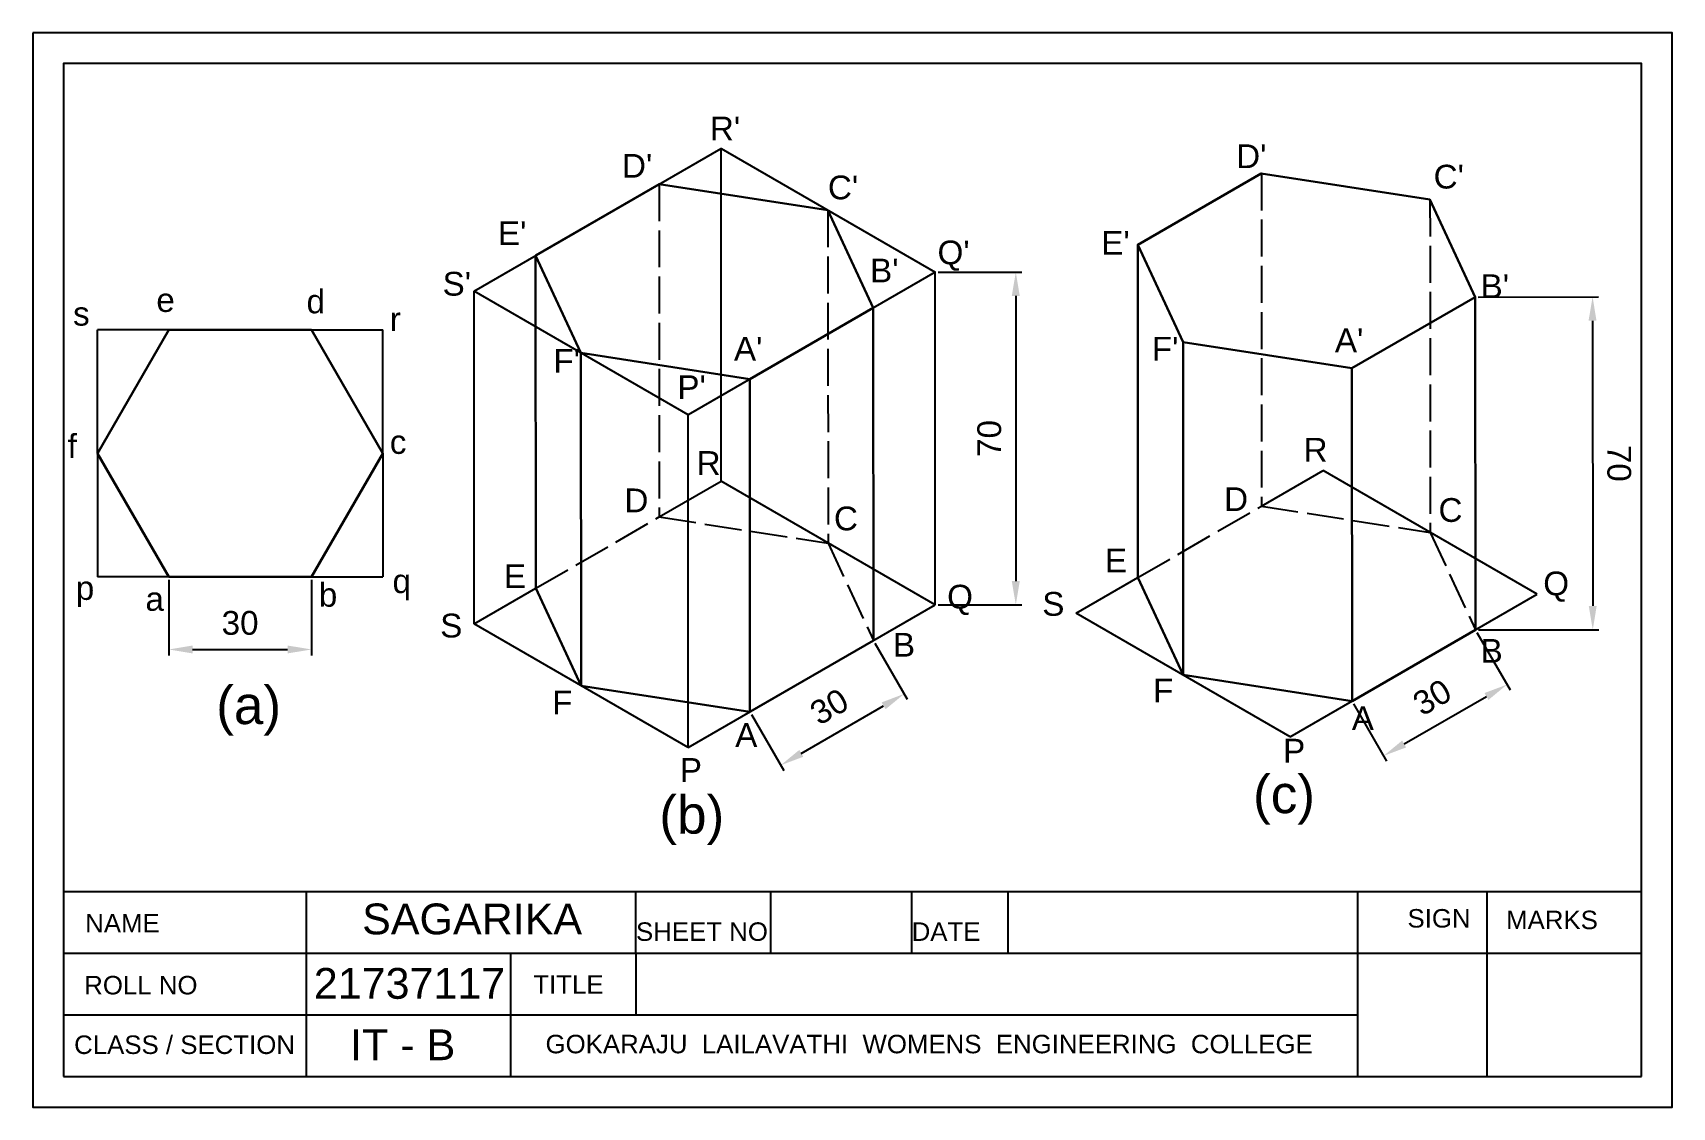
# Model space of a CAD drawing. Header units: millimetres. Extents: x 0 to 266, y 0 to 174.
import ezdxf

# ---------------------------------------------------------------- set-up
doc = ezdxf.new("R2010")
doc.units = ezdxf.units.MM
doc.header["$PDMODE"] = 35
doc.linetypes.add('ACAD_ISO02W100', pattern=[15, 12, -3])
doc.layers.add('No Print', color=5, linetype='Continuous', plot=False)
doc.styles.get("Standard").update_dxf_attribs({"font": 'arial.ttf'})
doc.dimstyles.new('ISO-25', dxfattribs={"dimscale": 0, "dimtxt": 5, "dimasz": 5, "dimexe": 1.25, "dimexo": 0.625, "dimgap": 3, "dimtad": 1, "dimdec": 0, "dimtxsty": 'Standard', "dimcen": 2.5, "dimadec": 0, "dimazin": 0, "dimtfac": 1, "dimtdec": 0, "dimtmove": 0, "dimatfit": 3, "dimfxl": 1.25, "dimarcsym": 0})

# ---------------------------------------------------------------- blocks, each defined once
blk = doc.blocks.new('*D6')
at = {"layer": 'Defpoints', "color": 0, "ltscale": 0.5, "transparency": 16777216}
for p in [(22.09, 86.08), (45.24, 86.08), (45.24, 74.3)]:
    blk.add_point(p, dxfattribs=at)
at = {"layer": 'No Print', "color": 0, "lineweight": -2, "ltscale": 0.5, "transparency": 16777216}
for p, q in [((22.09, 85.6), (22.09, 73.34)), ((45.24, 85.6), (45.24, 73.34)), ((25.94, 74.3), (41.38, 74.3))]:
    blk.add_line(p, q, dxfattribs=at)
at = {"layer": 'No Print', "color": 0, "ltscale": 0.5, "transparency": 16777216}
for points in [[(25.94, 74.94), (25.94, 73.66), (22.09, 74.3)], [(41.38, 74.94), (41.38, 73.66), (45.24, 74.3)]]:
    blk.add_solid(points, dxfattribs=at)
at = {"layer": 'No Print', "color": 0, "lineweight": 25, "ltscale": 0.5, "transparency": 16777216, "insert": (33.66, 78.59), "char_height": 3.858, "attachment_point": 5}
blk.add_mtext('30', dxfattribs=at)
blk = doc.blocks.new('*D7')
at = {"layer": 'Defpoints', "color": 0, "ltscale": 0.5, "transparency": 16777216}
for p in [(136.48, 75.75), (141.49, 67.09), (116.44, 64.17)]:
    blk.add_point(p, dxfattribs=at)
at = {"layer": 'No Print', "color": 0, "lineweight": -2, "ltscale": 0.5, "transparency": 16777216}
for p, q in [((136.73, 75.33), (141.97, 66.25)), ((124.78, 57.44), (138.14, 65.16)), ((116.68, 63.75), (121.92, 54.67))]:
    blk.add_line(p, q, dxfattribs=at)
at = {"layer": 'No Print', "color": 0, "ltscale": 0.5, "transparency": 16777216}
for points in [[(137.82, 65.71), (138.47, 64.6), (141.49, 67.09)], [(124.46, 58), (125.1, 56.88), (121.44, 55.51)]]:
    blk.add_solid(points, dxfattribs=at)
at = {"layer": 'No Print', "color": 0, "lineweight": 25, "ltscale": 0.5, "transparency": 16777216, "insert": (129.32, 65.01), "char_height": 3.858, "attachment_point": 5, "rotation": 30}
blk.add_mtext('30', dxfattribs=at)
blk = doc.blocks.new('*D8')
at = {"layer": 'Defpoints', "color": 0, "ltscale": 0.5, "transparency": 16777216}
for p in [(146.51, 135.55), (146.51, 81.54), (159.61, 81.54)]:
    blk.add_point(p, dxfattribs=at)
at = {"layer": 'No Print', "color": 0, "lineweight": -2, "ltscale": 0.5, "transparency": 16777216}
for p, q in [((146.99, 135.55), (160.57, 135.55)), ((159.61, 131.7), (159.61, 85.39)), ((146.99, 81.54), (160.57, 81.54))]:
    blk.add_line(p, q, dxfattribs=at)
at = {"layer": 'No Print', "color": 0, "ltscale": 0.5, "transparency": 16777216}
for points in [[(158.96, 131.7), (160.25, 131.7), (159.61, 135.55)], [(158.96, 85.39), (160.25, 85.39), (159.61, 81.54)]]:
    blk.add_solid(points, dxfattribs=at)
at = {"layer": 'No Print', "color": 0, "lineweight": 25, "ltscale": 0.5, "transparency": 16777216, "insert": (155.32, 108.55), "char_height": 3.858, "attachment_point": 5, "rotation": 90}
blk.add_mtext('70', dxfattribs=at)
blk = doc.blocks.new('*D9')
at = {"layer": 'Defpoints', "color": 0, "ltscale": 0.5, "transparency": 16777216}
for p in [(234.24, 77.5), (239.38, 68.61), (214.2, 65.92)]:
    blk.add_point(p, dxfattribs=at)
at = {"layer": 'No Print', "color": 0, "lineweight": -2, "ltscale": 0.5, "transparency": 16777216}
for p, q in [((234.49, 77.08), (239.86, 67.77)), ((222.67, 58.96), (236.04, 66.68)), ((214.44, 65.5), (219.81, 56.19))]:
    blk.add_line(p, q, dxfattribs=at)
at = {"layer": 'No Print', "color": 0, "ltscale": 0.5, "transparency": 16777216}
for points in [[(235.71, 67.23), (236.36, 66.12), (239.38, 68.61)], [(222.35, 59.52), (222.99, 58.4), (219.33, 57.03)]]:
    blk.add_solid(points, dxfattribs=at)
at = {"layer": 'No Print', "color": 0, "lineweight": 25, "ltscale": 0.5, "transparency": 16777216, "insert": (227.21, 66.53), "char_height": 3.858, "attachment_point": 5, "rotation": 30}
blk.add_mtext('30', dxfattribs=at)
blk = doc.blocks.new('*D10')
at = {"layer": 'Defpoints', "color": 0, "ltscale": 0.5, "transparency": 16777216}
for p in [(234.21, 131.51), (234.24, 77.5), (253.29, 77.51)]:
    blk.add_point(p, dxfattribs=at)
at = {"layer": 'No Print', "color": 0, "lineweight": -2, "ltscale": 0.5, "transparency": 16777216}
for p, q in [((234.69, 131.51), (254.22, 131.53)), ((253.26, 127.67), (253.29, 81.37)), ((234.73, 77.5), (254.25, 77.51))]:
    blk.add_line(p, q, dxfattribs=at)
at = {"layer": 'No Print', "color": 0, "ltscale": 0.5, "transparency": 16777216}
for points in [[(253.9, 127.67), (252.61, 127.67), (253.26, 131.53)], [(253.93, 81.37), (252.64, 81.37), (253.29, 77.51)]]:
    blk.add_solid(points, dxfattribs=at)
at = {"layer": 'No Print', "color": 0, "lineweight": 25, "ltscale": 0.5, "transparency": 16777216, "insert": (257.56, 104.52), "char_height": 3.858, "attachment_point": 5, "rotation": 270.0368}
blk.add_mtext('70', dxfattribs=at)
blk = doc.blocks.new('GOKARAJU3')
for p, q in [((5, 169.4), (5, 5)), ((261.19, 169.4), (5, 169.4)), ((261.19, 5), (261.19, 169.4)), ((5, 35), (261.19, 35)), ((44.39, 35), (44.39, 5)), ((97.94, 25), (97.94, 35)), ((119.76, 35), (119.76, 25)), ((142.7, 35), (142.7, 25)), ((158.32, 35), (158.32, 25)), ((215.08, 35), (215.08, 5)), ((236.07, 35), (236.07, 5)), ((5, 25), (261.19, 25)), ((77.59, 25), (77.59, 5)), ((97.94, 25), (97.94, 15)), ((5, 15), (215.08, 15)), ((5, 5), (261.19, 5))]:
    blk.add_line(p, q)
blk.add_lwpolyline([(0, 174.4), (0, 0), (266.19, 0), (266.19, 174.4)], close=True)
at = {"char_height": 3}
for s, width, insert, attachment_point in [('SIGN', 10.7612, (223.21, 32.16), 1), ('MARKS', 16.273, (239.22, 31.9), 1), ('NAME', 15.9424, (8.51, 31.36), 1), ('SHEET NO', 21.0026, (97.94, 30), 1), ('DATE', 14.9315, (142.7, 30), 1), ('ROLL NO', 20.6744, (8.35, 21.31), 1), ('TITLE', 14.1732, (81.27, 21.41), 1), ('CLASS / SECTION', 35.77, (6.71, 11.64), 1), ('GOKARAJU  LAILAVATHI  WOMENS  ENGINEERING  COLLEGE', 147.5066, (145.54, 10.23), 5)]:
    blk.add_mtext_dynamic_manual_height_columns(s, width=width, gutter_width=15, heights=[0], dxfattribs=dict(at, insert=insert, attachment_point=attachment_point))

msp = doc.modelspace()

# ---------------------------------------------------------------- linework, layer by layer
at = {"linetype": 'Continuous'}
msp.add_lwpolyline([(5, 35), (261.19, 35), (261.19, 169.4), (5, 169.4)], close=True, dxfattribs=at)
at = {"layer": 'No Print', "color": 7, "lineweight": 25}
for p, q in [((111.76, 101.6), (111.76, 155.62)), ((129.13, 145.51), (129.13, 145.59)), ((146.51, 81.54), (146.51, 135.55)), ((71.66, 78.45), (71.66, 132.47)), ((10.51, 106.13), (10.51, 126.18)), ((22.09, 126.18), (10.51, 126.18)), ((22.09, 126.18), (56.81, 126.18)), ((56.81, 106.13), (56.81, 126.18)), ((129.13, 125.52), (129.13, 125.54)), ((106.41, 58.38), (106.41, 112.4)), ((10.51, 106.13), (10.51, 86.08)), ((56.81, 106.13), (56.81, 86.08)), ((101.73, 95.81), (111.76, 101.6)), ((146.51, 81.54), (111.76, 101.6)), ((199.49, 97.56), (209.52, 103.35)), ((244.27, 83.28), (209.52, 103.35)), ((22.09, 86.08), (10.51, 86.08)), ((22.09, 86.08), (56.81, 86.08)), ((169.42, 80.2), (179.44, 85.98)), ((71.66, 78.45), (81.68, 84.24)), ((204.17, 60.13), (244.27, 83.28)), ((106.41, 58.38), (146.51, 81.54)), ((204.17, 60.13), (169.42, 80.2)), ((106.41, 58.38), (71.66, 78.45))]:
    msp.add_line(p, q, dxfattribs=at)
at = {"layer": 'No Print', "color": 7, "linetype": 'ACAD_ISO02W100', "lineweight": 25, "ltscale": 0.5}
for p, q in [((101.72, 149.83), (101.73, 95.81)), ((199.48, 151.57), (199.49, 97.56)), ((226.86, 147.33), (226.89, 93.31)), ((129.1, 145.59), (129.13, 91.57)), ((179.44, 85.98), (199.49, 97.56)), ((199.49, 97.56), (226.89, 93.31)), ((81.68, 84.24), (101.73, 95.81)), ((101.73, 95.81), (129.13, 91.57)), ((226.89, 93.31), (234.24, 77.5)), ((129.13, 91.57), (136.48, 75.75))]:
    msp.add_line(p, q, dxfattribs=at)
at = {"layer": 'No Print', "color": 7, "lineweight": 30}
for p, q in [((179.44, 85.98), (179.41, 140)), ((81.68, 84.24), (81.65, 138.26)), ((234.24, 77.5), (234.21, 131.51)), ((136.48, 75.75), (136.45, 129.77)), ((186.79, 70.16), (186.76, 124.18)), ((89.03, 68.42), (89, 122.44)), ((214.2, 65.92), (214.16, 119.94)), ((116.44, 64.17), (116.4, 118.19))]:
    msp.add_line(p, q, dxfattribs=at)
at = {"layer": 'No Print', "color": 7, "lineweight": 30, "ltscale": 0.5}
for p, q in [((179.44, 85.98), (186.79, 70.16)), ((81.68, 84.24), (89.03, 68.42))]:
    msp.add_line(p, q, dxfattribs=at)
at = {"layer": 'No Print', "color": 7, "lineweight": 25}
msp.add_lwpolyline([(71.66, 132.47), (111.76, 155.62), (146.51, 135.55), (106.41, 112.4), (71.66, 132.47)], dxfattribs=at)
at = {"layer": 'No Print', "color": 7, "lineweight": 30}
for points in [[(89, 122.44), (81.65, 138.26), (101.7, 149.83), (129.1, 145.59), (136.45, 129.77), (116.4, 118.19), (89, 122.44)], [(186.76, 124.18), (179.41, 140), (199.46, 151.58), (226.86, 147.33), (234.21, 131.51), (214.16, 119.94), (186.76, 124.18)], [(234.24, 77.5), (214.2, 65.92), (186.79, 70.16)], [(136.48, 75.75), (116.44, 64.17), (89.03, 68.42)]]:
    msp.add_lwpolyline(points, dxfattribs=at)
msp.add_lwpolyline([(45.24, 126.18), (22.09, 126.18), (10.51, 106.13), (22.09, 86.08), (45.24, 86.08), (56.81, 106.13)], close=True, dxfattribs=at)

# ---------------------------------------------------------------- block references
msp.add_blockref('GOKARAJU3', (0, 0))

# ---------------------------------------------------------------- texts
for s, p in [('SAGARIKA', (53.48, 28.06)), ('21737117', (45.63, 17.6)), ('IT - B', (51.53, 7.63))]:
    msp.add_text(s, height=5).set_placement(p)
at = {"layer": 'No Print', "color": 7, "lineweight": 25, "ltscale": 0.5}
for s, height, p in [("R'", 3.858, (109.94, 156.94)), ("D'", 3.858, (95.67, 150.88)), ("D'", 3.858, (195.39, 152.44)), ("C'", 3.858, (227.45, 149.12)), ("C'", 3.858, (129.1, 147.37)), ("E'", 3.858, (75.53, 139.94)), ("E'", 3.858, (173.49, 138.38)), ("Q'", 3.858, (146.9, 136.82)), ("B'", 3.858, (135.95, 133.89)), ("S'", 3.858, (66.54, 131.74)), ("B'", 3.858, (235.08, 131.35)), ("A'", 3.858, (211.42, 122.55)), ("F'", 3.858, (84.53, 119.23)), ("A'", 3.858, (113.85, 121.19)), ("F'", 3.858, (181.7, 121.19)), ("P'", 3.858, (104.66, 114.94)), ('R', 3.86, (107.79, 102.63)), ('R', 3.86, (206.34, 104.78)), ('D', 3.86, (96.06, 96.57)), ('D', 3.86, (193.43, 96.77)), ('C', 3.86, (228.24, 95.01)), ('C', 3.86, (130.08, 93.64)), ('E', 3.86, (174.08, 86.8)), ('E', 3.86, (76.51, 84.26)), ('Q', 3.86, (245.25, 83.09)), ('Q', 3.86, (148.46, 80.94)), ('S', 3.86, (163.91, 79.77)), ('S', 3.86, (66.15, 76.25)), ('B', 3.86, (139.66, 73.13)), ('B', 3.86, (235.08, 72.15)), ('F', 3.86, (181.9, 65.7)), ('(a)', 6.174, (29.78, 62.19)), ('F', 3.86, (84.33, 63.75)), ('A', 3.86, (214.16, 61.21)), ('A', 3.86, (114.05, 58.48)), ('P', 3.86, (203.01, 55.94)), ('P', 3.86, (105.06, 52.81)), ('(c)', 6.174, (198.13, 47.73)), ('(b)', 6.174, (101.73, 44.41))]:
    msp.add_text(s, height=height, dxfattribs=at).set_placement(p)
at = {"layer": 'No Print', "color": 7, "lineweight": 25}
for s, p in [('e', (20.06, 129.09)), ('d', (44.45, 128.87)), ('s', (6.54, 126.87)), ('r', (57.97, 125.99)), ('f', (5.65, 105.39)), ('c', (57.97, 106.05)), ('p', (6.98, 82.35)), ('b', (46.44, 81.25)), ('q', (58.41, 83.46)), ('a', (18.29, 80.58))]:
    msp.add_text(s, height=3.86, dxfattribs=at).set_placement(p)

# ---------------------------------------------------------------- dimensions: what is measured, and where the dimension line sits
at = {"layer": 'No Print', "color": 7, "lineweight": 25, "ltscale": 0.5}
for p1, p2, distance, picture, middle in [((146.51, 135.55), (146.51, 81.54), 13.1, '*D8', (155.32, 108.55)), ((234.21, 131.51), (234.24, 77.5), 19.05, '*D10', (257.56, 104.52)), ((214.2, 65.92), (234.24, 77.5), -10.27, '*D9', (227.21, 66.53)), ((116.44, 64.17), (136.48, 75.75), -10, '*D7', (129.32, 65.01))]:
    dim = msp.add_aligned_dim(p1=p1, p2=p2, distance=distance, dimstyle='ISO-25', override={"dimscale": 0.771697, "dimlfac": 1.295846}, dxfattribs=at)
    dim.commit()
    dim.dimension.update_dxf_attribs({"geometry": picture, "text_midpoint": middle})
dim = msp.add_linear_dim(base=(45.24, 74.3), p1=(22.09, 86.08), p2=(45.24, 86.08), dimstyle='ISO-25', override={"dimscale": 0.771697, "dimlfac": 1.295846}, dxfattribs=at)
dim.commit()
dim.dimension.update_dxf_attribs({"geometry": '*D6', "text_midpoint": (33.66, 78.59)})

doc.saveas('drawing.dxf')
